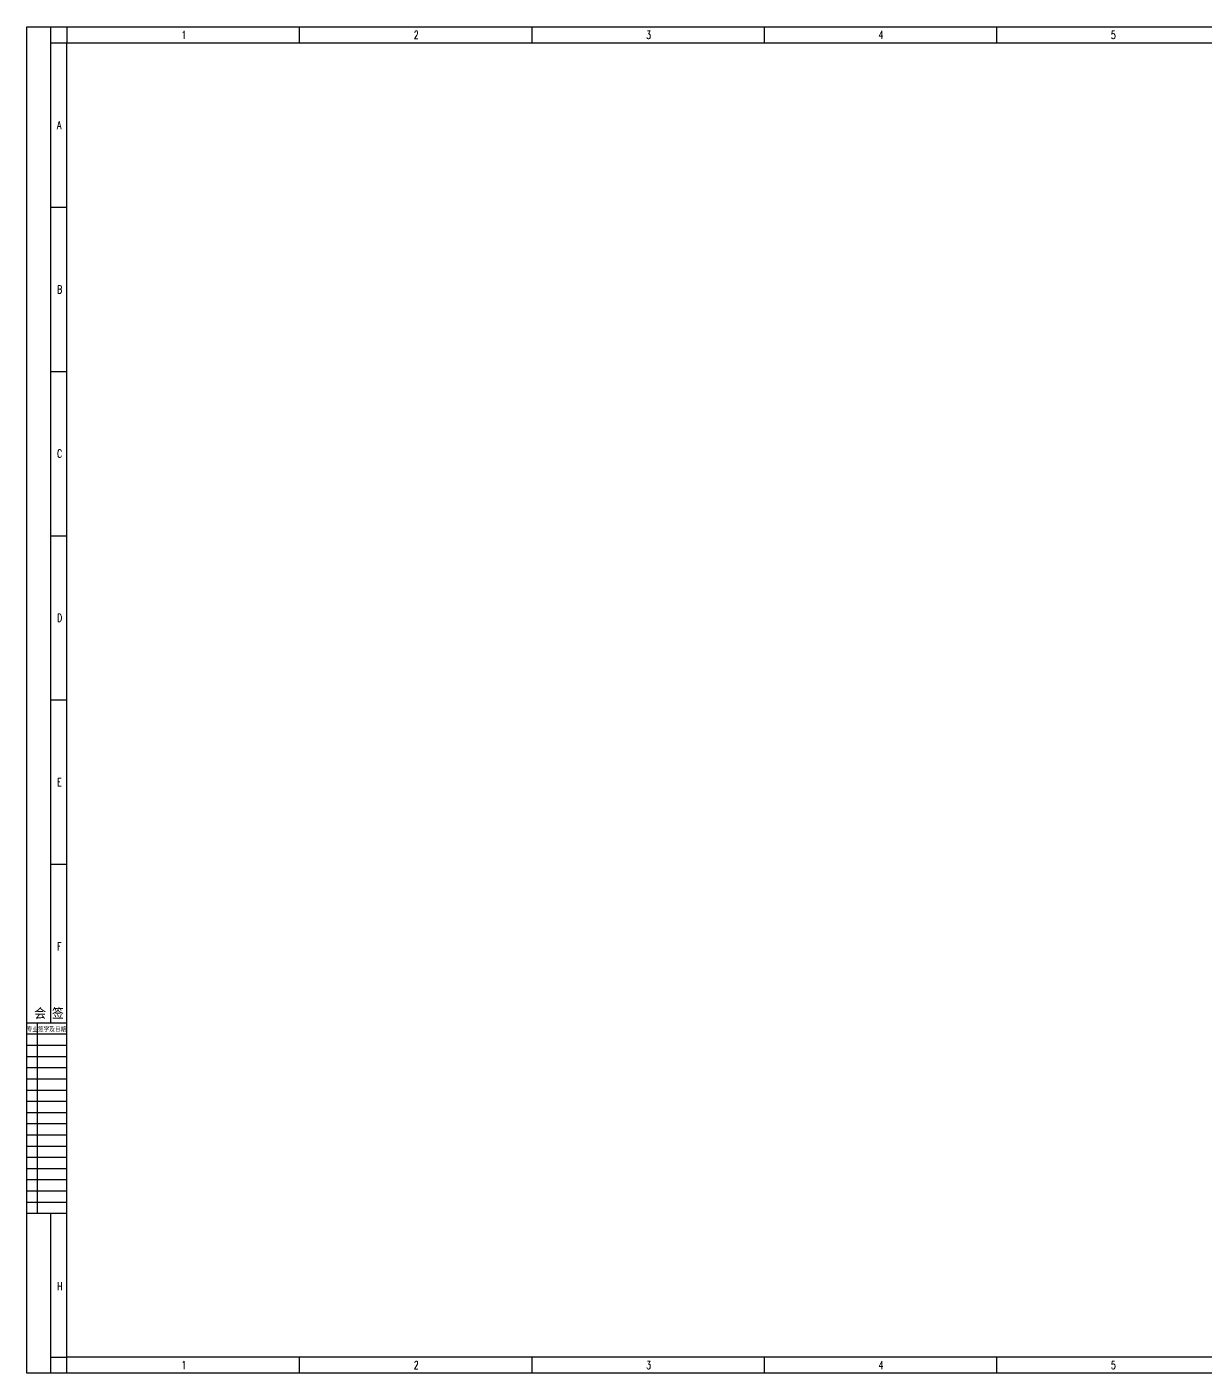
# Model space of a CAD drawing. Header units: millimetres. Extents: x 0 to 1487, y 0 to 841.
# Drawn here: x 0 to 736, y 0 to 841 of the extents above; entities that cross this region are included whole.
import ezdxf
from ezdxf.enums import TextEntityAlignment as Align

# ---------------------------------------------------------------- set-up
doc = ezdxf.new("R2010")
doc.units = ezdxf.units.MM
doc.header["$MEASUREMENT"] = 0
doc.layers.add('内层矩形', color=1, linetype='Continuous')
doc.layers.add('外层矩形', color=1, linetype='Continuous')
doc.styles.add('HZ', font='txt_____.ttf', dxfattribs={"width": 0.7, "bigfont": 'HZTXT'})

msp = doc.modelspace()

# ---------------------------------------------------------------- linework, layer by layer
at = {"color": 0}
for p, q in [((25, 218.63), (0, 218.63)), ((25, 211.63), (0, 211.63)), ((6.68, 99.63), (6.68, 218.63)), ((25, 204.63), (0, 204.63)), ((25, 197.63), (0, 197.63)), ((25, 190.63), (0, 190.63)), ((25, 183.63), (0, 183.63)), ((25, 176.63), (0, 176.63)), ((25, 169.63), (0, 169.63)), ((25, 162.63), (0, 162.63)), ((25, 155.63), (0, 155.63)), ((25, 148.63), (0, 148.63)), ((25, 141.63), (0, 141.63)), ((25, 134.63), (0, 134.63)), ((25, 127.63), (0, 127.63)), ((25, 120.63), (0, 120.63)), ((25, 113.63), (0, 113.63)), ((25, 106.63), (0, 106.63)), ((25, 99.63), (0, 99.63))]:
    msp.add_line(p, q, dxfattribs=at)
at = {"color": 4, "flags": 128}
for points in [[(0, 0), (0, 841)], [(0, 841), (1487, 841)], [(25, 841), (25, 831)], [(170.2, 841), (170.2, 831)], [(315.4, 841), (315.4, 831)], [(460.6, 841), (460.6, 831)], [(605.8, 841), (605.8, 831)], [(15, 831), (25, 831)], [(170.2, 10), (170.2, 0)], [(315.4, 10), (315.4, 0)], [(460.6, 10), (460.6, 0)], [(605.8, 10), (605.8, 0)], [(1487, 0), (0, 0)]]:
    msp.add_lwpolyline(points, dxfattribs=at)
at = {"color": 4}
msp.add_lwpolyline([(15, 218.63), (15, 841)], dxfattribs=at)
at = {"flags": 128}
for points in [[(15, 831), (25, 831)], [(15, 728.37), (25, 728.37)], [(15, 625.75), (25, 625.75)], [(15, 523.12), (25, 523.12)], [(15, 420.5), (25, 420.5)], [(15, 317.87), (25, 317.87)], [(15, 10), (25, 10)], [(25, 0), (25, 10)]]:
    msp.add_lwpolyline(points, dxfattribs=at)
msp.add_lwpolyline([(25, 831), (1476.92, 831), (1476.92, 10), (25, 10)], close=True)
msp.add_lwpolyline([(15, 0), (15, 99.63)])
at = {"layer": '内层矩形'}
msp.add_lwpolyline([(25, 831), (1476.92, 831), (1477, 10), (25, 10)], close=True, dxfattribs=at)
at = {"layer": '外层矩形'}
msp.add_lwpolyline([(0, 841), (1487, 841), (1487, 0), (0, 0)], close=True, dxfattribs=at)

# ---------------------------------------------------------------- texts
at = {"color": 0, "style": 'HZ', "width": 0.7}
for s, p in [('1', (96.53, 833.5)), ('2', (241.73, 833.5)), ('3', (386.93, 833.5)), ('4', (532.13, 833.5)), ('5', (677.33, 833.5)), ('A', (18.85, 777.18)), ('B', (18.85, 674.56)), ('C', (18.85, 571.93)), ('D', (18.85, 469.31)), ('E', (18.85, 366.68)), ('F', (18.85, 264.06)), ('H', (18.85, 51.73)), ('1', (96.53, 2.5)), ('2', (241.73, 2.5)), ('3', (386.93, 2.5)), ('4', (532.13, 2.5)), ('5', (677.33, 2.5))]:
    msp.add_text(s, height=5, dxfattribs=at).set_placement(p)
at = {"color": 0, "style": 'HZ', "width": 0.9}
for s, height, p in [('会 签  ', 6, (17.54, 221.84)), ('专业签字及日期', 2.8, (12.22, 213.47))]:
    msp.add_text(s, height=height, dxfattribs=at).set_placement(p, align=Align.CENTER)

doc.saveas('drawing.dxf')
